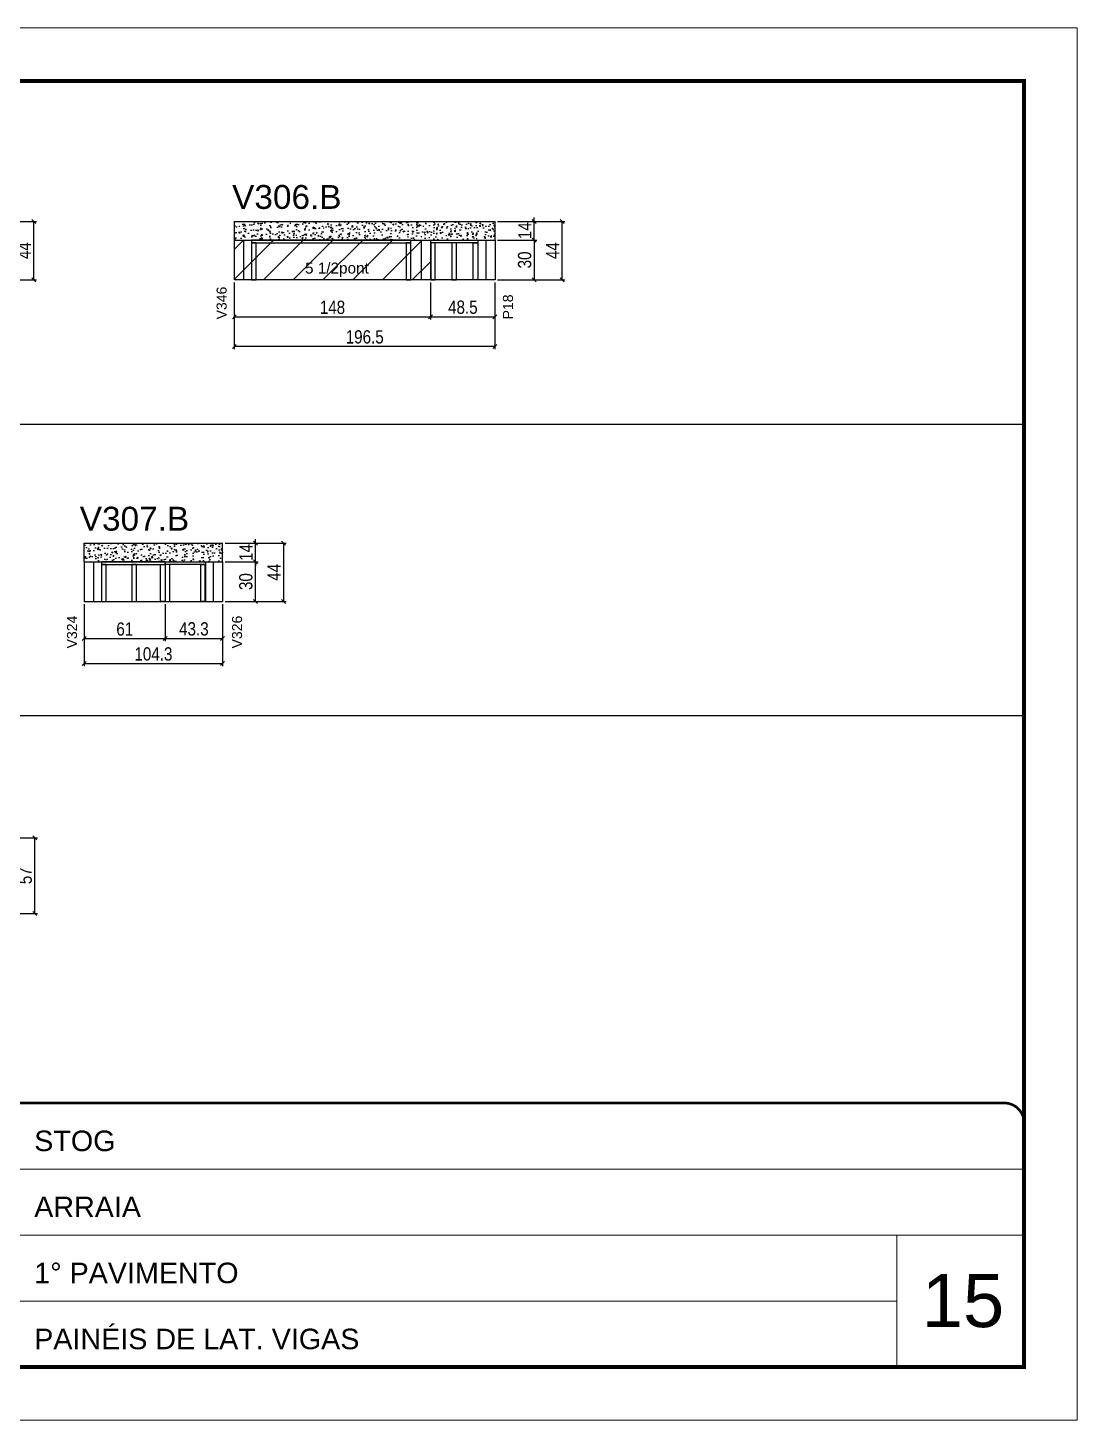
# Model space of a CAD drawing. Extents: x -3394 to 16474, y -5031 to 14397.
# Drawn here: x 8136 to 8927, y 9901 to 10951 of the extents above; entities that cross this region are included whole.
import ezdxf

# ---------------------------------------------------------------- set-up
doc = ezdxf.new("R2010")
doc.units = 0
doc.linetypes.add('CONTINUO', pattern=[0])
doc.linetypes.add('DASHED', pattern=[0.75, 0.5, -0.25])
doc.layers.get('0').update_dxf_attribs({"linetype": 'CONTINUOUS'})
doc.layers.get('Defpoints').update_dxf_attribs({"linetype": 'CONTINUOUS'})
for name, color, linetype, lineweight in [('CARIMBO', 255, 'CONTINUOUS', 9), ('Folhas', 255, 'CONTINUOUS', 9), ('REAPROVEITAMENTO', 251, 'CONTINUOUS', 9), ('SARRAFO DE PRESSAO', 251, 'DASHED', 9)]:
    doc.layers.add(name, color=color, linetype=linetype, lineweight=lineweight)
for name, color, linetype in [('COTA', 241, 'CONTINUOUS'), ('NOMENCLATURA', 7, 'CONTINUOUS'), ('Painéis', 200, 'CONTINUOUS'), ('PONTALETE', 7, 'CONTINUOUS'), ('SARR_2.2x7', 40, 'CONTINUOUS'), ('SARR_3.5x7', 81, 'CONTINUOUS')]:
    doc.layers.add(name, color=color, linetype=linetype)
doc.styles.add('ARIAL', font='arial.ttf')
doc.styles.add('COTA TECNICA', font='techl___.ttf', dxfattribs={"height": 10})
doc.dimstyles.new('PAINEL', dxfattribs={"dimtxt": 10, "dimasz": 3, "dimexe": 3, "dimexo": 3, "dimgap": 3, "dimtad": 1, "dimdec": 1, "dimzin": 12, "dimdsep": 46, "dimtxsty": 'COTA TECNICA', "dimblk1": 'OBLIQUE', "dimblk2": 'OBLIQUE', "dimsah": 1, "dimcen": 0.9, "dimclrd": 4, "dimclre": 4, "dimclrt": 240, "dimadec": 1, "dimazin": 3, "dimtfac": 1, "dimtdec": 1, "dimtmove": 0, "dimatfit": 3, "dimfxl": 1, "dimtolj": 1, "dimtzin": 12, "dimarcsym": 0})

# ---------------------------------------------------------------- blocks, each defined once
blk = doc.blocks.new('9999999999')
at = {"color": 30, "linetype": 'CONTINUO'}
for p, q in [((98564.6, 34379.6), (99584, 34379.6)), ((98564.6, 34329.8), (99488, 34329.8)), ((99584, 34329.8), (99488, 34329.8)), ((99488, 34329.8), (99488, 34230.2)), ((98564.6, 34280), (99488, 34280))]:
    blk.add_line(p, q, dxfattribs=at)
at = {"color": 30, "linetype": 'CONTINUO', "const_width": 2}
blk.add_lwpolyline([(99584, 34230.2), (99584, 34414.4, 0.414214), (99569, 34429.4), (98229, 34429.4, 0.414214), (98214, 34414.4), (98214, 34245.2, 0.414214), (98229, 34230.2), (99584, 34230.2)], format="xyb", dxfattribs=at)
at = {"layer": 'Folhas'}
blk.add_lwpolyline([(98139, 34190.2), (99624, 34190.2), (99624, 35240.2), (98139, 35240.2)], close=True, dxfattribs=at)
at = {"layer": 'Folhas', "color": 30, "const_width": 3}
blk.add_lwpolyline([(98214, 34230.2), (99584, 34230.2), (99584, 35200.2), (98214, 35200.2)], close=True, dxfattribs=at)
at = {"color": 7, "linetype": 'Continuous', "ltscale": 5, "style": 'ARIAL'}
for s, height, p in [('STOG', 15.48, (98837.7, 34393.1)), ('ARRAIA', 15.48, (98837.7, 34343.3)), ('1° PAVIMENTO', 15.483, (98837.7, 34293.5)), ('PAINÉIS DE LAT. VIGAS', 15.483, (98837.7, 34243.7))]:
    blk.add_text(s, height=height, dxfattribs=at).set_placement(p)
blk = doc.blocks.new('_Oblique')
at = {"color": 0, "linetype": 'ByBlock', "lineweight": -2}
blk.add_line((-0.5, -0.5), (0.5, 0.5), dxfattribs=at)
blk = doc.blocks.new('*D366')
at = {"layer": 'COTA', "color": 4, "linetype": 'Continuous', "lineweight": -2, "transparency": 16777216}
for p, q in [((8117.8, 10804.8), (8142.6, 10804.8)), ((8140.6, 10760.8), (8140.6, 10804.8)), ((8117.8, 10760.8), (8142.6, 10760.8))]:
    blk.add_line(p, q, dxfattribs=at)
at = {"layer": 'Defpoints', "color": 0, "linetype": 'Continuous', "transparency": 16777216}
for p in [(8115.8, 10804.8), (8140.6, 10804.8), (8115.8, 10760.8)]:
    blk.add_point(p, dxfattribs=at)
at = {"layer": 'COTA', "color": 4, "linetype": 'Continuous', "lineweight": -2, "transparency": 16777216, "xscale": 3, "yscale": 3, "zscale": 3}
for p, rotation in [((8140.6, 10804.8), 90), ((8140.6, 10760.8), 270)]:
    blk.add_blockref('_Oblique', p, dxfattribs=dict(at, rotation=rotation))
at = {"layer": 'COTA', "color": 240, "linetype": 'Continuous', "transparency": 16777216, "insert": (8133.5, 10782.8), "char_height": 10, "attachment_point": 5, "rotation": 90, "style": 'COTA TECNICA'}
blk.add_mtext('\\A1;44', dxfattribs=at)
blk = doc.blocks.new('*D367')
at = {"layer": 'COTA', "color": 4, "linetype": 'Continuous', "lineweight": -2, "transparency": 16777216}
for p, q in [((8291.8, 10758.8), (8291.8, 10730.9)), ((8439.8, 10758.8), (8439.8, 10730.9)), ((8291.8, 10732.9), (8439.8, 10732.9))]:
    blk.add_line(p, q, dxfattribs=at)
at = {"layer": 'Defpoints', "color": 0, "linetype": 'Continuous', "transparency": 16777216}
for p in [(8291.8, 10760.8), (8439.8, 10760.8), (8439.8, 10732.9)]:
    blk.add_point(p, dxfattribs=at)
at = {"layer": 'COTA', "color": 4, "linetype": 'Continuous', "lineweight": -2, "transparency": 16777216, "xscale": 3, "yscale": 3, "zscale": 3, "rotation": 180}
blk.add_blockref('_Oblique', (8291.8, 10732.9), dxfattribs=at)
at = {"layer": 'COTA', "color": 4, "linetype": 'Continuous', "lineweight": -2, "transparency": 16777216, "xscale": 3, "yscale": 3, "zscale": 3}
blk.add_blockref('_Oblique', (8439.8, 10732.9), dxfattribs=at)
at = {"layer": 'COTA', "color": 240, "linetype": 'Continuous', "transparency": 16777216, "insert": (8365.8, 10740), "char_height": 10, "attachment_point": 5, "style": 'COTA TECNICA'}
blk.add_mtext('\\A1;148', dxfattribs=at)
blk = doc.blocks.new('*D368')
at = {"layer": 'COTA', "color": 4, "linetype": 'Continuous', "lineweight": -2, "transparency": 16777216}
for p, q in [((8490.3, 10790.8), (8519.9, 10790.8)), ((8517.9, 10790.8), (8517.9, 10760.8)), ((8490.3, 10760.8), (8519.9, 10760.8))]:
    blk.add_line(p, q, dxfattribs=at)
at = {"layer": 'Defpoints', "color": 0, "linetype": 'Continuous', "transparency": 16777216}
for p in [(8488.3, 10790.8), (8488.3, 10760.8), (8517.9, 10760.8)]:
    blk.add_point(p, dxfattribs=at)
at = {"layer": 'COTA', "color": 4, "linetype": 'Continuous', "lineweight": -2, "transparency": 16777216, "xscale": 3, "yscale": 3, "zscale": 3}
for p, rotation in [((8517.9, 10790.8), 90), ((8517.9, 10760.8), 270)]:
    blk.add_blockref('_Oblique', p, dxfattribs=dict(at, rotation=rotation))
at = {"layer": 'COTA', "color": 240, "linetype": 'Continuous', "transparency": 16777216, "insert": (8510.7, 10775.8), "char_height": 10, "attachment_point": 5, "rotation": 90, "style": 'COTA TECNICA'}
blk.add_mtext('\\A1;30', dxfattribs=at)
blk = doc.blocks.new('*D369')
at = {"layer": 'COTA', "color": 4, "linetype": 'Continuous', "lineweight": -2, "transparency": 16777216}
for p, q in [((8490.3, 10804.8), (8519.9, 10804.8)), ((8517.9, 10804.8), (8517.9, 10807.8)), ((8517.9, 10790.8), (8517.9, 10804.8)), ((8490.3, 10790.8), (8519.9, 10790.8)), ((8517.9, 10790.8), (8517.9, 10787.8))]:
    blk.add_line(p, q, dxfattribs=at)
at = {"layer": 'Defpoints', "color": 0, "linetype": 'Continuous', "transparency": 16777216}
for p in [(8488.3, 10804.8), (8517.9, 10804.8), (8488.3, 10790.8)]:
    blk.add_point(p, dxfattribs=at)
at = {"layer": 'COTA', "color": 4, "linetype": 'Continuous', "lineweight": -2, "transparency": 16777216, "xscale": 3, "yscale": 3, "zscale": 3}
for p, rotation in [((8517.9, 10804.8), 270), ((8517.9, 10790.8), 90)]:
    blk.add_blockref('_Oblique', p, dxfattribs=dict(at, rotation=rotation))
at = {"layer": 'COTA', "color": 240, "linetype": 'Continuous', "transparency": 16777216, "insert": (8510.8, 10797.8), "char_height": 10, "attachment_point": 5, "rotation": 90, "style": 'COTA TECNICA'}
blk.add_mtext('\\A1;14', dxfattribs=at)
blk = doc.blocks.new('*D370')
at = {"layer": 'COTA', "color": 4, "linetype": 'Continuous', "lineweight": -2, "transparency": 16777216}
for p, q in [((8490.3, 10804.8), (8540.9, 10804.8)), ((8538.9, 10760.8), (8538.9, 10804.8)), ((8490.3, 10760.8), (8540.9, 10760.8))]:
    blk.add_line(p, q, dxfattribs=at)
at = {"layer": 'Defpoints', "color": 0, "linetype": 'Continuous', "transparency": 16777216}
for p in [(8488.3, 10804.8), (8538.9, 10804.8), (8488.3, 10760.8)]:
    blk.add_point(p, dxfattribs=at)
at = {"layer": 'COTA', "color": 4, "linetype": 'Continuous', "lineweight": -2, "transparency": 16777216, "xscale": 3, "yscale": 3, "zscale": 3}
for p, rotation in [((8538.9, 10804.8), 90), ((8538.9, 10760.8), 270)]:
    blk.add_blockref('_Oblique', p, dxfattribs=dict(at, rotation=rotation))
at = {"layer": 'COTA', "color": 240, "linetype": 'Continuous', "transparency": 16777216, "insert": (8531.8, 10782.8), "char_height": 10, "attachment_point": 5, "rotation": 90, "style": 'COTA TECNICA'}
blk.add_mtext('\\A1;44', dxfattribs=at)
blk = doc.blocks.new('*D372')
at = {"layer": 'COTA', "color": 4, "linetype": 'Continuous', "lineweight": -2, "transparency": 16777216}
for p, q in [((8439.8, 10758.8), (8439.8, 10730.9)), ((8488.3, 10758.8), (8488.3, 10730.9)), ((8439.8, 10732.9), (8488.3, 10732.9))]:
    blk.add_line(p, q, dxfattribs=at)
at = {"layer": 'Defpoints', "color": 0, "linetype": 'Continuous', "transparency": 16777216}
for p in [(8439.8, 10760.8), (8488.3, 10760.8), (8488.3, 10732.9)]:
    blk.add_point(p, dxfattribs=at)
at = {"layer": 'COTA', "color": 4, "linetype": 'Continuous', "lineweight": -2, "transparency": 16777216, "xscale": 3, "yscale": 3, "zscale": 3, "rotation": 180}
blk.add_blockref('_Oblique', (8439.8, 10732.9), dxfattribs=at)
at = {"layer": 'COTA', "color": 4, "linetype": 'Continuous', "lineweight": -2, "transparency": 16777216, "xscale": 3, "yscale": 3, "zscale": 3}
blk.add_blockref('_Oblique', (8488.3, 10732.9), dxfattribs=at)
at = {"layer": 'COTA', "color": 240, "linetype": 'Continuous', "transparency": 16777216, "insert": (8464.1, 10740.1), "char_height": 10, "attachment_point": 5, "style": 'COTA TECNICA'}
blk.add_mtext('\\A1;48.5', dxfattribs=at)
blk = doc.blocks.new('*D373')
at = {"layer": 'COTA', "color": 4, "linetype": 'Continuous', "lineweight": -2, "transparency": 16777216}
for p, q in [((8291.8, 10758.8), (8291.8, 10708.5)), ((8488.3, 10758.8), (8488.3, 10708.5)), ((8488.3, 10710.5), (8291.8, 10710.5))]:
    blk.add_line(p, q, dxfattribs=at)
at = {"layer": 'Defpoints', "color": 0, "linetype": 'Continuous', "transparency": 16777216}
for p in [(8291.8, 10760.8), (8488.3, 10760.8), (8291.8, 10710.5)]:
    blk.add_point(p, dxfattribs=at)
at = {"layer": 'COTA', "color": 4, "linetype": 'Continuous', "lineweight": -2, "transparency": 16777216, "xscale": 3, "yscale": 3, "zscale": 3, "rotation": 180}
blk.add_blockref('_Oblique', (8291.8, 10710.5), dxfattribs=at)
at = {"layer": 'COTA', "color": 4, "linetype": 'Continuous', "lineweight": -2, "transparency": 16777216, "xscale": 3, "yscale": 3, "zscale": 3}
blk.add_blockref('_Oblique', (8488.3, 10710.5), dxfattribs=at)
at = {"layer": 'COTA', "color": 240, "linetype": 'Continuous', "transparency": 16777216, "insert": (8390.1, 10717.7), "char_height": 10, "attachment_point": 5, "style": 'COTA TECNICA'}
blk.add_mtext('\\A1;196.5', dxfattribs=at)
blk = doc.blocks.new('*D384')
at = {"layer": 'COTA', "color": 4, "linetype": 'Continuous', "lineweight": -2, "transparency": 16777216}
for p, q in [((8178.7, 10516.2), (8178.7, 10488.3)), ((8239.7, 10516.2), (8239.7, 10488.3)), ((8178.7, 10490.3), (8239.7, 10490.3))]:
    blk.add_line(p, q, dxfattribs=at)
at = {"layer": 'Defpoints', "color": 0, "linetype": 'Continuous', "transparency": 16777216}
for p in [(8178.7, 10518.2), (8239.7, 10518.2), (8239.7, 10490.3)]:
    blk.add_point(p, dxfattribs=at)
at = {"layer": 'COTA', "color": 4, "linetype": 'Continuous', "lineweight": -2, "transparency": 16777216, "xscale": 3, "yscale": 3, "zscale": 3, "rotation": 180}
blk.add_blockref('_Oblique', (8178.7, 10490.3), dxfattribs=at)
at = {"layer": 'COTA', "color": 4, "linetype": 'Continuous', "lineweight": -2, "transparency": 16777216, "xscale": 3, "yscale": 3, "zscale": 3}
blk.add_blockref('_Oblique', (8239.7, 10490.3), dxfattribs=at)
at = {"layer": 'COTA', "color": 240, "linetype": 'Continuous', "transparency": 16777216, "insert": (8209.2, 10497.4), "char_height": 10, "attachment_point": 5, "style": 'COTA TECNICA'}
blk.add_mtext('\\A1;61', dxfattribs=at)
blk = doc.blocks.new('*D385')
at = {"layer": 'COTA', "color": 4, "linetype": 'Continuous', "lineweight": -2, "transparency": 16777216}
for p, q in [((8285, 10548.2), (8309.7, 10548.2)), ((8307.7, 10518.2), (8307.7, 10548.2)), ((8285, 10518.2), (8309.7, 10518.2))]:
    blk.add_line(p, q, dxfattribs=at)
at = {"layer": 'Defpoints', "color": 0, "linetype": 'Continuous', "transparency": 16777216}
for p in [(8283, 10548.2), (8307.7, 10548.2), (8283, 10518.2)]:
    blk.add_point(p, dxfattribs=at)
at = {"layer": 'COTA', "color": 4, "linetype": 'Continuous', "lineweight": -2, "transparency": 16777216, "xscale": 3, "yscale": 3, "zscale": 3}
for p, rotation in [((8307.7, 10548.2), 90), ((8307.7, 10518.2), 270)]:
    blk.add_blockref('_Oblique', p, dxfattribs=dict(at, rotation=rotation))
at = {"layer": 'COTA', "color": 240, "linetype": 'Continuous', "transparency": 16777216, "insert": (8300.5, 10533.2), "char_height": 10, "attachment_point": 5, "rotation": 90, "style": 'COTA TECNICA'}
blk.add_mtext('\\A1;30', dxfattribs=at)
blk = doc.blocks.new('*D386')
at = {"layer": 'COTA', "color": 4, "linetype": 'Continuous', "lineweight": -2, "transparency": 16777216}
for p, q in [((8239.7, 10516.2), (8239.7, 10488.3)), ((8283, 10516.2), (8283, 10488.3)), ((8239.7, 10490.3), (8283, 10490.3))]:
    blk.add_line(p, q, dxfattribs=at)
at = {"layer": 'Defpoints', "color": 0, "linetype": 'Continuous', "transparency": 16777216}
for p in [(8239.7, 10518.2), (8283, 10518.2), (8283, 10490.3)]:
    blk.add_point(p, dxfattribs=at)
at = {"layer": 'COTA', "color": 4, "linetype": 'Continuous', "lineweight": -2, "transparency": 16777216, "xscale": 3, "yscale": 3, "zscale": 3, "rotation": 180}
blk.add_blockref('_Oblique', (8239.7, 10490.3), dxfattribs=at)
at = {"layer": 'COTA', "color": 4, "linetype": 'Continuous', "lineweight": -2, "transparency": 16777216, "xscale": 3, "yscale": 3, "zscale": 3}
blk.add_blockref('_Oblique', (8283, 10490.3), dxfattribs=at)
at = {"layer": 'COTA', "color": 240, "linetype": 'Continuous', "transparency": 16777216, "insert": (8261.3, 10497.5), "char_height": 10, "attachment_point": 5, "style": 'COTA TECNICA'}
blk.add_mtext('\\A1;43.3', dxfattribs=at)
blk = doc.blocks.new('*D387')
at = {"layer": 'COTA', "color": 4, "linetype": 'Continuous', "lineweight": -2, "transparency": 16777216}
for p, q in [((8178.7, 10516.2), (8178.7, 10469.4)), ((8283, 10516.2), (8283, 10469.4)), ((8178.7, 10471.4), (8283, 10471.4))]:
    blk.add_line(p, q, dxfattribs=at)
at = {"layer": 'Defpoints', "color": 0, "linetype": 'Continuous', "transparency": 16777216}
for p in [(8178.7, 10518.2), (8283, 10518.2), (8283, 10471.4)]:
    blk.add_point(p, dxfattribs=at)
at = {"layer": 'COTA', "color": 4, "linetype": 'Continuous', "lineweight": -2, "transparency": 16777216, "xscale": 3, "yscale": 3, "zscale": 3, "rotation": 180}
blk.add_blockref('_Oblique', (8178.7, 10471.4), dxfattribs=at)
at = {"layer": 'COTA', "color": 4, "linetype": 'Continuous', "lineweight": -2, "transparency": 16777216, "xscale": 3, "yscale": 3, "zscale": 3}
blk.add_blockref('_Oblique', (8283, 10471.4), dxfattribs=at)
at = {"layer": 'COTA', "color": 240, "linetype": 'Continuous', "transparency": 16777216, "insert": (8230.8, 10478.6), "char_height": 10, "attachment_point": 5, "style": 'COTA TECNICA'}
blk.add_mtext('\\A1;104.3', dxfattribs=at)
blk = doc.blocks.new('*D388')
at = {"layer": 'COTA', "color": 4, "linetype": 'Continuous', "lineweight": -2, "transparency": 16777216}
for p, q in [((8307.7, 10562.2), (8307.7, 10565.2)), ((8285, 10562.2), (8309.7, 10562.2)), ((8307.7, 10548.2), (8307.7, 10562.2)), ((8285, 10548.2), (8309.7, 10548.2)), ((8307.7, 10548.2), (8307.7, 10545.2))]:
    blk.add_line(p, q, dxfattribs=at)
at = {"layer": 'Defpoints', "color": 0, "linetype": 'Continuous', "transparency": 16777216}
for p in [(8283, 10562.2), (8307.7, 10562.2), (8283, 10548.2)]:
    blk.add_point(p, dxfattribs=at)
at = {"layer": 'COTA', "color": 4, "linetype": 'Continuous', "lineweight": -2, "transparency": 16777216, "xscale": 3, "yscale": 3, "zscale": 3}
for p, rotation in [((8307.7, 10562.2), 270), ((8307.7, 10548.2), 90)]:
    blk.add_blockref('_Oblique', p, dxfattribs=dict(at, rotation=rotation))
at = {"layer": 'COTA', "color": 240, "linetype": 'Continuous', "transparency": 16777216, "insert": (8300.6, 10555.2), "char_height": 10, "attachment_point": 5, "rotation": 90, "style": 'COTA TECNICA'}
blk.add_mtext('\\A1;14', dxfattribs=at)
blk = doc.blocks.new('*D389')
at = {"layer": 'COTA', "color": 4, "linetype": 'Continuous', "lineweight": -2, "transparency": 16777216}
for p, q in [((8285, 10562.2), (8330.8, 10562.2)), ((8328.8, 10562.2), (8328.8, 10518.2)), ((8285, 10518.2), (8330.8, 10518.2))]:
    blk.add_line(p, q, dxfattribs=at)
at = {"layer": 'Defpoints', "color": 0, "linetype": 'Continuous', "transparency": 16777216}
for p in [(8283, 10562.2), (8283, 10518.2), (8328.8, 10518.2)]:
    blk.add_point(p, dxfattribs=at)
at = {"layer": 'COTA', "color": 4, "linetype": 'Continuous', "lineweight": -2, "transparency": 16777216, "xscale": 3, "yscale": 3, "zscale": 3}
for p, rotation in [((8328.8, 10562.2), 90), ((8328.8, 10518.2), 270)]:
    blk.add_blockref('_Oblique', p, dxfattribs=dict(at, rotation=rotation))
at = {"layer": 'COTA', "color": 240, "linetype": 'Continuous', "transparency": 16777216, "insert": (8321.8, 10540.2), "char_height": 10, "attachment_point": 5, "rotation": 90, "style": 'COTA TECNICA'}
blk.add_mtext('\\A1;44', dxfattribs=at)
blk = doc.blocks.new('*D1035')
at = {"layer": 'COTA', "color": 4, "linetype": 'Continuous', "lineweight": -2, "transparency": 16777216}
for p, q in [((8118.6, 10339.9), (8143.3, 10339.9)), ((8141.3, 10282.9), (8141.3, 10339.9)), ((8118.6, 10282.9), (8143.3, 10282.9))]:
    blk.add_line(p, q, dxfattribs=at)
at = {"layer": 'Defpoints', "color": 0, "linetype": 'Continuous', "transparency": 16777216}
for p in [(8116.6, 10339.9), (8141.3, 10339.9), (8116.6, 10282.9)]:
    blk.add_point(p, dxfattribs=at)
at = {"layer": 'COTA', "color": 4, "linetype": 'Continuous', "lineweight": -2, "transparency": 16777216, "xscale": 3, "yscale": 3, "zscale": 3}
for p, rotation in [((8141.3, 10339.9), 90), ((8141.3, 10282.9), 270)]:
    blk.add_blockref('_Oblique', p, dxfattribs=dict(at, rotation=rotation))
at = {"layer": 'COTA', "color": 240, "linetype": 'Continuous', "transparency": 16777216, "insert": (8134.2, 10311.4), "char_height": 10, "attachment_point": 5, "rotation": 90, "style": 'COTA TECNICA'}
blk.add_mtext('\\A1;57', dxfattribs=at)

msp = doc.modelspace()

# ---------------------------------------------------------------- hatches: boundary and pattern name
at = {"layer": 'COTA', "linetype": 'Continuous'}
h = msp.add_hatch(dxfattribs=at)
h.set_pattern_fill('AR-CONC', color=256, scale=0.05)
h.set_pattern_definition([(50, (1634.5, 2e-12), (9.1092334, -0.7969543), [0.9525, -10.4775]), (355, (1634.5, 2e-12), (-1.762171, 9.552842), [0.762, -8.382029]), (100.451445, (1635.259, -0.066), (7.3470624, 8.7558876), [0.8095004, -8.904512]), (46.1842, (1634.5, 2.54), (13.553952, -2.102116), [1.42875, -15.71625]), (96.63556, (1635.63, 2.365), (11.870207, 12.371306), [1.214251, -13.35678]), (351.18415, (1634.5, 2.54), (11.870207, 12.371306), [1.142998, -12.572987]), (21, (1635.77, 1.905), (7.5807196, -5.11326), [0.9525, -10.4775]), (326, (1635.77, 1.905), (3.0901014, 9.209398), [0.762, -8.382]), (71.451445, (1636.402, 1.479), (10.670821, 4.0961384), [0.8095004, -8.904497]), (37.5, (1634.5, 2e-12), (0.1544302, 4.22775194), [0, -8.2804, 0, -8.509, 0, -8.41375]), (7.5, (1634.5, 2e-12), (3.3409831, 5.0090287), [0, -4.8514, 0, -8.0899, 0, -3.20675]), (327.5, (1631.668, 2e-12), (6.7795298, -0.2864372), [0, -3.175, 0, -9.906, 0, -13.1445]), (317.5, (1630.398, 2e-12), (7.406459, 1.2713246), [0, -4.1275, 0, -6.5786, 0, -9.3345])])
h.paths.add_polyline_path([(8488.34, 10804.83), (8291.84, 10804.83), (8291.84, 10790.83), (8488.34, 10790.83)])
h = msp.add_hatch(dxfattribs=at)
h.set_pattern_fill('AR-CONC', color=256, scale=0.05)
h.set_pattern_definition([(50, (0, 57.255), (9.1092334, -0.7969543), [0.9525, -10.4775]), (355, (0, 57.255), (-1.762171, 9.552842), [0.762, -8.382029]), (100.451445, (0.759, 57.189), (7.3470624, 8.7558876), [0.8095004, -8.904512]), (46.1842, (0, 59.795), (13.553952, -2.102116), [1.42875, -15.71625]), (96.63556, (1.13, 59.62), (11.870207, 12.371306), [1.214251, -13.35678]), (351.18415, (0, 59.795), (11.870207, 12.371306), [1.142998, -12.572987]), (21, (1.27, 59.16), (7.5807196, -5.11326), [0.9525, -10.4775]), (326, (1.27, 59.16), (3.0901014, 9.209398), [0.762, -8.382]), (71.451445, (1.902, 58.734), (10.670821, 4.0961384), [0.8095004, -8.904497]), (37.5, (0, 57.2552), (0.1544302, 4.22775194), [0, -8.2804, 0, -8.509, 0, -8.41375]), (7.5, (0, 57.255), (3.3409831, 5.0090287), [0, -4.8514, 0, -8.0899, 0, -3.20675]), (327.5, (-2.832, 57.2552), (6.7795298, -0.2864372), [0, -3.175, 0, -9.906, 0, -13.1445]), (317.5, (-4.102, 57.255), (7.406459, 1.2713246), [0, -4.1275, 0, -6.5786, 0, -9.3345])])
h.paths.add_polyline_path([(8282.96, 10548.19), (8282.96, 10562.19), (8178.66, 10562.19), (8178.66, 10548.19)])
at = {"layer": 'REAPROVEITAMENTO', "linetype": 'Continuous'}
h = msp.add_hatch(dxfattribs=at)
h.set_pattern_fill('ANSI31', color=256, scale=5)
h.paths.add_polyline_path([(8291.84, 10790.83), (8291.84, 10760.83), (8439.84, 10760.83), (8439.84, 10790.83)])

# ---------------------------------------------------------------- linework, layer by layer
at = {"layer": 'COTA', "linetype": 'Continuous'}
for p, q in [((8291.84, 10804.83), (8488.34, 10804.83)), ((8291.84, 10790.83), (8291.84, 10804.83)), ((8488.34, 10790.83), (8488.34, 10804.83)), ((7517.21, 10652.05), (8887.21, 10652.05)), ((8178.66, 10548.19), (8178.66, 10562.19)), ((8178.66, 10562.19), (8282.96, 10562.19)), ((8282.96, 10548.19), (8282.96, 10562.19)), ((7517.21, 10432.14), (8887.21, 10432.14))]:
    msp.add_line(p, q, dxfattribs=at)
at = {"layer": 'Painéis', "linetype": 'Continuous'}
for p, q in [((8291.84, 10790.83), (8488.34, 10790.83)), ((8291.84, 10760.83), (8291.84, 10790.83)), ((8439.84, 10760.83), (8439.84, 10790.83)), ((8488.34, 10790.83), (8488.34, 10760.83)), ((8488.34, 10760.83), (8291.84, 10760.83)), ((8178.66, 10548.19), (8282.96, 10548.19)), ((8178.66, 10548.19), (8178.66, 10518.19)), ((8239.66, 10548.19), (8239.66, 10518.19)), ((8282.96, 10548.19), (8282.96, 10518.19)), ((8178.66, 10518.19), (8282.96, 10518.19))]:
    msp.add_line(p, q, dxfattribs=at)
at = {"layer": 'SARR_2.2x7', "ltscale": 25}
for p, q in [((8298.84, 10790.83), (8298.84, 10760.83)), ((8432.84, 10760.83), (8432.84, 10790.83)), ((8481.34, 10790.83), (8481.34, 10760.83)), ((8185.66, 10548.19), (8185.66, 10518.19)), ((8275.96, 10548.19), (8275.96, 10518.19))]:
    msp.add_line(p, q, dxfattribs=at)
at = {"layer": 'SARR_2.2x7', "ltscale": 25, "elevation": 0}
for points in [[(8304.84, 10788.63), (8424.84, 10788.63), (8424.84, 10790.83), (8304.84, 10790.83)], [(8475.34, 10788.63), (8439.84, 10788.63), (8439.84, 10790.83), (8475.34, 10790.83)], [(8191.66, 10545.99), (8239.66, 10545.99), (8239.66, 10548.19), (8191.66, 10548.19)], [(8269.96, 10545.99), (8239.66, 10545.99), (8239.66, 10548.19), (8269.96, 10548.19)]]:
    msp.add_lwpolyline(points, close=True, dxfattribs=at)
at = {"layer": 'SARR_3.5x7', "elevation": 0}
for points in [[(8304.84, 10760.83), (8308.34, 10760.83), (8308.34, 10788.63), (8304.84, 10788.63)], [(8421.34, 10760.83), (8424.84, 10760.83), (8424.84, 10788.63), (8421.34, 10788.63)], [(8439.84, 10760.83), (8443.34, 10760.83), (8443.34, 10788.63), (8439.84, 10788.63)], [(8455.68, 10760.83), (8459.18, 10760.83), (8459.18, 10788.63), (8455.68, 10788.63)], [(8475.34, 10760.83), (8471.84, 10760.83), (8471.84, 10788.63), (8475.34, 10788.63)], [(8191.66, 10518.19), (8195.16, 10518.19), (8195.16, 10545.99), (8191.66, 10545.99)], [(8214.62, 10518.19), (8218.12, 10518.19), (8218.12, 10545.99), (8214.62, 10545.99)], [(8239.66, 10518.19), (8236.16, 10518.19), (8236.16, 10545.99), (8239.66, 10545.99)], [(8239.66, 10518.19), (8243.16, 10518.19), (8243.16, 10545.99), (8239.66, 10545.99)], [(8266.26, 10518.19), (8269.76, 10518.19), (8269.76, 10545.99), (8266.26, 10545.99)], [(8269.96, 10518.19), (8266.46, 10518.19), (8266.46, 10545.99), (8269.96, 10545.99)]]:
    msp.add_lwpolyline(points, close=True, dxfattribs=at)

# ---------------------------------------------------------------- block references
at = {"layer": 'SARRAFO DE PRESSAO', "color": 6, "linetype": 'ByBlock'}
msp.add_blockref('9999999999', (-90696.77, -24289.38), dxfattribs=at)

# ---------------------------------------------------------------- texts
at = {"layer": 'CARIMBO', "style": 'ARIAL'}
msp.add_text('15', height=40, dxfattribs=at).set_placement((8810.07, 9970.97))
at = {"layer": 'NOMENCLATURA', "linetype": 'Continuous', "style": 'ARIAL'}
for s, p in [('V306.B', (8290.14, 10814.3)), ('V307.B', (8175.29, 10571.66))]:
    msp.add_text(s, height=18, dxfattribs=at).set_placement(p)
for s, p in [('V346', (8285.99, 10730.97)), ('P18', (8501.87, 10730.97)), ('V324', (8173.19, 10482.83)), ('V326', (8297.62, 10482.83))]:
    msp.add_text(s, height=7.567, rotation=90, dxfattribs=at).set_placement(p)
at = {"layer": 'PONTALETE', "linetype": 'Continuous', "style": 'ARIAL'}
msp.add_text('5 1/2pont', height=8.25, dxfattribs=at).set_placement((8345.12, 10765.54))

# ---------------------------------------------------------------- dimensions: what is measured, and where the dimension line sits
at = {"layer": 'COTA', "linetype": 'Continuous'}
for base, p1, p2, picture, middle in [((8140.57, 10804.83), (8115.82, 10760.83), (8115.82, 10804.83), '*D366', (8133.49, 10782.83)), ((8517.89, 10804.83), (8488.34, 10790.83), (8488.34, 10804.83), '*D369', (8510.82, 10797.83)), ((8538.89, 10804.83), (8488.34, 10760.83), (8488.34, 10804.83), '*D370', (8531.82, 10782.83)), ((8517.89, 10760.83), (8488.34, 10790.83), (8488.34, 10760.83), '*D368', (8510.67, 10775.83)), ((8307.7, 10562.19), (8282.96, 10548.19), (8282.96, 10562.19), '*D388', (8300.63, 10555.19)), ((8328.83, 10518.19), (8282.96, 10562.19), (8282.96, 10518.19), '*D389', (8321.76, 10540.19)), ((8307.7, 10548.19), (8282.96, 10518.19), (8282.96, 10548.19), '*D385', (8300.48, 10533.19)), ((8141.3, 10339.85), (8116.56, 10282.85), (8116.56, 10339.85), '*D1035', (8134.19, 10311.35))]:
    dim = msp.add_linear_dim(base=base, p1=p1, p2=p2, angle=90, dimstyle='PAINEL', override={"dimexe": 2, "dimexo": 2, "dimgap": 2, "dimadec": 8, "dimtix": 1, "dimatfit": 2, "dimldrblk": 'Oblique'}, dxfattribs=at)
    dim.commit()
    dim.dimension.update_dxf_attribs({"geometry": picture, "text_midpoint": middle})
for base, p1, p2, picture, middle in [((8439.84, 10732.95), (8291.84, 10760.83), (8439.84, 10760.83), '*D367', (8365.84, 10740.04)), ((8291.84, 10710.55), (8488.34, 10760.83), (8291.84, 10760.83), '*D373', (8390.09, 10717.69)), ((8488.34, 10732.95), (8439.84, 10760.83), (8488.34, 10760.83), '*D372', (8464.09, 10740.08)), ((8239.66, 10490.31), (8178.66, 10518.19), (8239.66, 10518.19), '*D384', (8209.16, 10497.41)), ((8282.96, 10471.4), (8178.66, 10518.19), (8282.96, 10518.19), '*D387', (8230.81, 10478.62)), ((8282.96, 10490.31), (8239.66, 10518.19), (8282.96, 10518.19), '*D386', (8261.31, 10497.52))]:
    dim = msp.add_linear_dim(base=base, p1=p1, p2=p2, dimstyle='PAINEL', override={"dimexe": 2, "dimexo": 2, "dimgap": 2, "dimadec": 8, "dimtix": 1, "dimatfit": 2, "dimldrblk": 'Oblique'}, dxfattribs=at)
    dim.commit()
    dim.dimension.update_dxf_attribs({"geometry": picture, "text_midpoint": middle})

doc.saveas('drawing.dxf')
